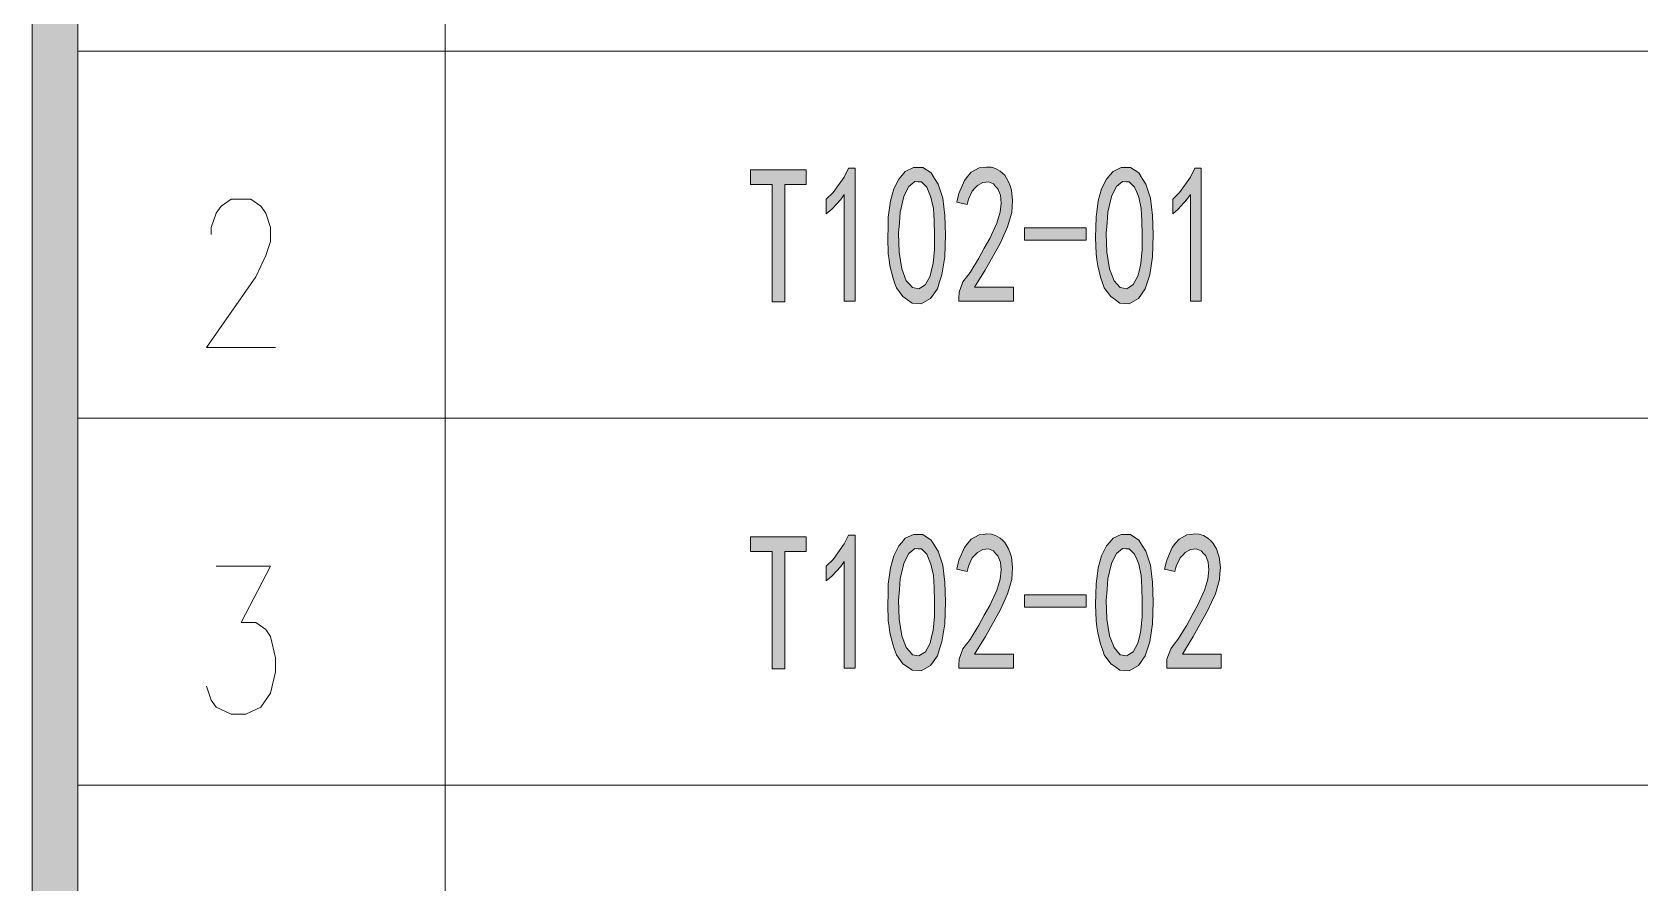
# Model space of a CAD drawing. Header units: millimetres. Extents: x 0 to 207, y 0 to 293.
# Drawn here: x 24.14 to 58.68, y 202.11 to 220.38 of the extents above; entities that cross this region are included whole.
import ezdxf

# ---------------------------------------------------------------- set-up
doc = ezdxf.new("R2010")
doc.units = ezdxf.units.MM

msp = doc.modelspace()

# ---------------------------------------------------------------- hatches: boundary and pattern name
h = msp.add_hatch(color=0)
h.dxf.hatch_style = 2
h.paths.add_polyline_path([(24.140583, 288.208861), (25.124833, 287.224611), (25.124833, 5.418667), (24.140583, 4.434417)])
h = msp.add_hatch(color=0)
h.dxf.hatch_style = 2
h.paths.add_polyline_path([(40.770528, 217.110028), (40.308389, 217.110028), (40.308389, 214.587667), (40.040278, 214.587667), (40.040278, 217.110028), (39.574611, 217.110028), (39.574611, 217.427528), (40.770528, 217.427528)])
h = msp.add_hatch(color=0)
h.dxf.hatch_style = 2
h.paths.add_polyline_path([(41.585444, 216.894833), (41.511361, 216.785472), (41.317333, 216.580861), (41.200917, 216.478556), (41.200917, 216.796056), (41.345556, 216.937167), (41.585444, 217.268778), (41.677167, 217.459278), (41.818278, 217.459278), (41.818278, 214.605306), (41.585444, 214.605306)])
h = msp.add_hatch(color=0)
h.paths.add_polyline_path([(42.527361, 216.189278), (42.530889, 216.408), (42.57675, 216.75725), (42.615556, 216.887778), (42.650833, 217.014778), (42.760194, 217.226444), (42.83075, 217.311111), (42.897778, 217.39225), (43.070639, 217.476917), (43.172944, 217.476917), (43.27525, 217.476917), (43.451639, 217.356972), (43.525722, 217.237028), (43.603333, 217.113556), (43.702111, 216.813694), (43.723278, 216.63025), (43.747972, 216.446806), (43.762083, 216.027), (43.7515, 215.790639), (43.744444, 215.554278), (43.684472, 215.16975), (43.635083, 215.018056), (43.585694, 214.869889), (43.437528, 214.66175), (43.33875, 214.605306), (43.239972, 214.545333), (43.042417, 214.559444), (42.943639, 214.63), (42.844861, 214.700556), (42.707278, 214.887528), (42.664944, 215.000417), (42.626139, 215.116833), (42.566167, 215.363778), (42.548528, 215.490778), (42.530889, 215.621306), (42.520306, 215.970556)])
h.paths.add_polyline_path([(42.770778, 216.288056), (42.753139, 216.062278), (42.763722, 215.653056), (42.795472, 215.476667), (42.823694, 215.29675), (42.918944, 215.04275), (42.985972, 214.968667), (43.053, 214.894583), (43.190583, 214.866361), (43.257611, 214.912222), (43.328167, 214.958083), (43.430472, 215.138), (43.462222, 215.275583), (43.493972, 215.413167), (43.525722, 215.713028), (43.525722, 215.875306), (43.525722, 216.034056), (43.518667, 216.330389), (43.508083, 216.464444), (43.501028, 216.594972), (43.448111, 216.838389), (43.405778, 216.944222), (43.359917, 217.053583), (43.2435, 217.166472), (43.172944, 217.17), (43.098861, 217.173528), (42.971861, 217.067694), (42.915417, 216.961861), (42.8625, 216.8525), (42.788417, 216.517361)])
h = msp.add_hatch(color=0)
h.dxf.hatch_style = 2
h.paths.add_polyline_path([(44.047833, 214.668806), (44.054889, 214.795806), (44.136028, 215.018056), (44.213639, 215.116833), (44.287722, 215.219139), (44.478222, 215.529583), (44.594639, 215.74125), (44.711056, 215.952917), (44.86275, 216.281), (44.898028, 216.397417), (44.933306, 216.513833), (44.958, 216.711389), (44.950944, 216.796056), (44.940361, 216.877194), (44.887444, 217.014778), (44.838056, 217.067694), (44.792194, 217.124139), (44.686361, 217.17), (44.626389, 217.159417), (44.562889, 217.152361), (44.446472, 217.085333), (44.393556, 217.028889), (44.337111, 216.968917), (44.252444, 216.796056), (44.224222, 216.679639), (44.001972, 216.729028), (44.047833, 216.919528), (44.167778, 217.198222), (44.241861, 217.286417), (44.312417, 217.371083), (44.485278, 217.466333), (44.584056, 217.476917), (44.6405, 217.483972), (44.746333, 217.480444), (44.792194, 217.466333), (44.838056, 217.45575), (44.936833, 217.395778), (44.986222, 217.349917), (45.035611, 217.307583), (45.11675, 217.17), (45.1485, 217.078278), (45.18025, 216.986556), (45.201417, 216.767833), (45.194361, 216.637306), (45.187306, 216.510306), (45.095583, 216.203389), (45.014444, 216.023472), (44.933306, 215.843556), (44.619333, 215.282639), (44.3865, 214.901639), (45.222583, 214.901639), (45.222583, 214.605306), (44.047833, 214.605306)])
h = msp.add_hatch(color=0)
h.paths.add_polyline_path([(46.99, 216.189278), (46.997056, 216.408), (47.039389, 216.75725), (47.078194, 216.887778), (47.113472, 217.014778), (47.222833, 217.226444), (47.293389, 217.311111), (47.360417, 217.39225), (47.533278, 217.476917), (47.635583, 217.476917), (47.737889, 217.476917), (47.914278, 217.356972), (47.988361, 217.237028), (48.065972, 217.113556), (48.16475, 216.813694), (48.185917, 216.63025), (48.210611, 216.446806), (48.224722, 216.027), (48.217667, 215.790639), (48.207083, 215.554278), (48.150639, 215.16975), (48.10125, 215.018056), (48.051861, 214.869889), (47.903694, 214.66175), (47.804917, 214.605306), (47.706139, 214.545333), (47.508583, 214.559444), (47.409806, 214.63), (47.311028, 214.700556), (47.169917, 214.887528), (47.131111, 215.000417), (47.088778, 215.116833), (47.032333, 215.363778), (47.014694, 215.490778), (46.997056, 215.621306), (46.982944, 215.970556)])
h.paths.add_polyline_path([(47.233417, 216.288056), (47.215778, 216.062278), (47.229889, 215.653056), (47.258111, 215.476667), (47.286333, 215.29675), (47.381583, 215.04275), (47.448611, 214.968667), (47.515639, 214.894583), (47.653222, 214.866361), (47.723778, 214.912222), (47.790806, 214.958083), (47.893111, 215.138), (47.924861, 215.275583), (47.956611, 215.413167), (47.988361, 215.713028), (47.988361, 215.875306), (47.988361, 216.034056), (47.981306, 216.330389), (47.970722, 216.464444), (47.963667, 216.594972), (47.91075, 216.838389), (47.868417, 216.944222), (47.822556, 217.053583), (47.706139, 217.166472), (47.635583, 217.17), (47.5615, 217.173528), (47.4345, 217.067694), (47.378056, 216.961861), (47.325139, 216.8525), (47.251056, 216.517361)])
h = msp.add_hatch(color=0)
h.dxf.hatch_style = 2
h.paths.add_polyline_path([(49.025528, 216.894833), (48.947917, 216.785472), (48.757417, 216.580861), (48.641, 216.478556), (48.641, 216.796056), (48.785639, 216.937167), (49.025528, 217.268778), (49.11725, 217.459278), (49.254833, 217.459278), (49.254833, 214.605306), (49.025528, 214.605306)])
h = msp.add_hatch(color=0)
h.dxf.hatch_style = 2
h.paths.add_polyline_path([(46.781861, 215.914111), (45.455417, 215.914111), (45.455417, 216.182222), (46.781861, 216.182222)])
h = msp.add_hatch(color=0)
h.dxf.hatch_style = 2
h.paths.add_polyline_path([(40.770528, 209.228972), (40.308389, 209.228972), (40.308389, 206.703083), (40.040278, 206.703083), (40.040278, 209.228972), (39.574611, 209.228972), (39.574611, 209.542944), (40.770528, 209.542944)])
h = msp.add_hatch(color=0)
h.dxf.hatch_style = 2
h.paths.add_polyline_path([(41.585444, 209.013778), (41.511361, 208.904417), (41.317333, 208.696278), (41.200917, 208.5975), (41.200917, 208.911472), (41.345556, 209.052583), (41.585444, 209.387722), (41.677167, 209.578222), (41.818278, 209.578222), (41.818278, 206.720722), (41.585444, 206.720722)])
h = msp.add_hatch(color=0)
h.paths.add_polyline_path([(42.527361, 208.308222), (42.530889, 208.526944), (42.57675, 208.876194), (42.615556, 209.003194), (42.650833, 209.133722), (42.760194, 209.345389), (42.83075, 209.426528), (42.897778, 209.511194), (43.070639, 209.592333), (43.172944, 209.592333), (43.27525, 209.592333), (43.451639, 209.472389), (43.525722, 209.352444), (43.603333, 209.2325), (43.702111, 208.929111), (43.723278, 208.745667), (43.747972, 208.56575), (43.762083, 208.145944), (43.7515, 207.909583), (43.744444, 207.673222), (43.684472, 207.285167), (43.635083, 207.137), (43.585694, 206.985306), (43.437528, 206.780694), (43.33875, 206.720722), (43.239972, 206.664278), (43.042417, 206.674861), (42.943639, 206.745417), (42.844861, 206.815972), (42.707278, 207.002944), (42.664944, 207.119361), (42.626139, 207.235778), (42.566167, 207.479194), (42.548528, 207.609722), (42.530889, 207.736722), (42.520306, 208.085972)])
h.paths.add_polyline_path([(42.770778, 208.407), (42.753139, 208.177694), (42.763722, 207.772), (42.795472, 207.592083), (42.823694, 207.415694), (42.918944, 207.161694), (42.985972, 207.087611), (43.053, 207.01), (43.190583, 206.981778), (43.257611, 207.027639), (43.328167, 207.0735), (43.430472, 207.256944), (43.462222, 207.394528), (43.493972, 207.532111), (43.525722, 207.828444), (43.525722, 207.990722), (43.525722, 208.153), (43.518667, 208.449333), (43.508083, 208.579861), (43.501028, 208.713917), (43.448111, 208.953806), (43.405778, 209.063167), (43.359917, 209.169), (43.2435, 209.281889), (43.172944, 209.285417), (43.098861, 209.288944), (42.971861, 209.186639), (42.915417, 209.077278), (42.8625, 208.971444), (42.788417, 208.636306)])
h = msp.add_hatch(color=0)
h.dxf.hatch_style = 2
h.paths.add_polyline_path([(44.047833, 206.78775), (44.054889, 206.911222), (44.136028, 207.137), (44.213639, 207.235778), (44.287722, 207.334556), (44.478222, 207.645), (44.594639, 207.856667), (44.711056, 208.068333), (44.86275, 208.396417), (44.898028, 208.512833), (44.933306, 208.62925), (44.958, 208.830333), (44.950944, 208.911472), (44.940361, 208.996139), (44.887444, 209.133722), (44.838056, 209.186639), (44.792194, 209.239556), (44.686361, 209.285417), (44.626389, 209.278361), (44.562889, 209.271306), (44.446472, 209.204278), (44.393556, 209.144306), (44.337111, 209.087861), (44.252444, 208.911472), (44.224222, 208.795056), (44.001972, 208.847972), (44.047833, 209.038472), (44.167778, 209.313639), (44.241861, 209.401833), (44.312417, 209.490028), (44.485278, 209.585278), (44.584056, 209.592333), (44.6405, 209.602917), (44.746333, 209.599389), (44.792194, 209.585278), (44.838056, 209.571167), (44.936833, 209.514722), (44.986222, 209.468861), (45.035611, 209.423), (45.11675, 209.285417), (45.1485, 209.193694), (45.18025, 209.101972), (45.201417, 208.88325), (45.194361, 208.75625), (45.187306, 208.625722), (45.095583, 208.318806), (45.014444, 208.138889), (44.933306, 207.9625), (44.619333, 207.401583), (44.3865, 207.020583), (45.222583, 207.020583), (45.222583, 206.720722), (44.047833, 206.720722)])
h = msp.add_hatch(color=0)
h.paths.add_polyline_path([(46.99, 208.308222), (46.997056, 208.526944), (47.039389, 208.876194), (47.078194, 209.003194), (47.113472, 209.133722), (47.222833, 209.345389), (47.293389, 209.426528), (47.360417, 209.511194), (47.533278, 209.592333), (47.635583, 209.592333), (47.737889, 209.592333), (47.914278, 209.472389), (47.988361, 209.352444), (48.065972, 209.2325), (48.16475, 208.929111), (48.185917, 208.745667), (48.210611, 208.56575), (48.224722, 208.145944), (48.217667, 207.909583), (48.207083, 207.673222), (48.150639, 207.285167), (48.10125, 207.137), (48.051861, 206.985306), (47.903694, 206.780694), (47.804917, 206.720722), (47.706139, 206.664278), (47.508583, 206.674861), (47.409806, 206.745417), (47.311028, 206.815972), (47.169917, 207.002944), (47.131111, 207.119361), (47.088778, 207.235778), (47.032333, 207.479194), (47.014694, 207.609722), (46.997056, 207.736722), (46.982944, 208.085972)])
h.paths.add_polyline_path([(47.233417, 208.407), (47.215778, 208.177694), (47.229889, 207.772), (47.258111, 207.592083), (47.286333, 207.415694), (47.381583, 207.161694), (47.448611, 207.087611), (47.515639, 207.01), (47.653222, 206.981778), (47.723778, 207.027639), (47.790806, 207.0735), (47.893111, 207.256944), (47.924861, 207.394528), (47.956611, 207.532111), (47.988361, 207.828444), (47.988361, 207.990722), (47.988361, 208.153), (47.981306, 208.449333), (47.970722, 208.579861), (47.963667, 208.713917), (47.91075, 208.953806), (47.868417, 209.063167), (47.822556, 209.169), (47.706139, 209.281889), (47.635583, 209.285417), (47.5615, 209.288944), (47.4345, 209.186639), (47.378056, 209.077278), (47.325139, 208.971444), (47.251056, 208.636306)])
h = msp.add_hatch(color=0)
h.dxf.hatch_style = 2
h.paths.add_polyline_path([(48.514, 206.78775), (48.517528, 206.911222), (48.598667, 207.137), (48.676278, 207.235778), (48.750361, 207.334556), (48.944389, 207.645), (49.057278, 207.856667), (49.173694, 208.068333), (49.325389, 208.396417), (49.360667, 208.512833), (49.395944, 208.62925), (49.420639, 208.830333), (49.413583, 208.911472), (49.403, 208.996139), (49.350083, 209.133722), (49.304222, 209.186639), (49.254833, 209.239556), (49.149, 209.285417), (49.089028, 209.278361), (49.025528, 209.271306), (48.909111, 209.204278), (48.856194, 209.144306), (48.79975, 209.087861), (48.715083, 208.911472), (48.686861, 208.795056), (48.464611, 208.847972), (48.514, 209.038472), (48.630417, 209.313639), (48.7045, 209.401833), (48.778583, 209.490028), (48.947917, 209.585278), (49.046694, 209.592333), (49.106667, 209.602917), (49.208972, 209.599389), (49.254833, 209.585278), (49.304222, 209.571167), (49.399472, 209.514722), (49.448861, 209.468861), (49.49825, 209.423), (49.579389, 209.285417), (49.611139, 209.193694), (49.642889, 209.101972), (49.667583, 208.88325), (49.657, 208.75625), (49.649944, 208.625722), (49.558222, 208.318806), (49.477083, 208.138889), (49.395944, 207.9625), (49.081972, 207.401583), (48.849139, 207.020583), (49.685222, 207.020583), (49.685222, 206.720722), (48.514, 206.720722)])
h = msp.add_hatch(color=0)
h.dxf.hatch_style = 2
h.paths.add_polyline_path([(46.781861, 208.033056), (45.455417, 208.033056), (45.455417, 208.297639), (46.781861, 208.297639)])

# ---------------------------------------------------------------- linework, layer by layer
at = {"color": 0, "lineweight": 0}
for points in [[(24.140583, 288.208861), (25.124833, 287.224611), (25.124833, 5.418667), (24.140583, 4.434417)], [(40.770528, 217.110028), (40.308389, 217.110028), (40.308389, 214.587667), (40.040278, 214.587667), (40.040278, 217.110028), (39.574611, 217.110028), (39.574611, 217.427528), (40.770528, 217.427528)], [(41.585444, 216.894833), (41.511361, 216.785472), (41.317333, 216.580861), (41.200917, 216.478556), (41.200917, 216.796056), (41.345556, 216.937167), (41.585444, 217.268778), (41.677167, 217.459278), (41.818278, 217.459278), (41.818278, 214.605306), (41.585444, 214.605306)], [(42.527361, 216.189278), (42.530889, 216.408), (42.57675, 216.75725), (42.615556, 216.887778), (42.650833, 217.014778), (42.760194, 217.226444), (42.83075, 217.311111), (42.897778, 217.39225), (43.070639, 217.476917), (43.172944, 217.476917), (43.27525, 217.476917), (43.451639, 217.356972), (43.525722, 217.237028), (43.603333, 217.113556), (43.702111, 216.813694), (43.723278, 216.63025), (43.747972, 216.446806), (43.762083, 216.027), (43.7515, 215.790639), (43.744444, 215.554278), (43.684472, 215.16975), (43.635083, 215.018056), (43.585694, 214.869889), (43.437528, 214.66175), (43.33875, 214.605306), (43.239972, 214.545333), (43.042417, 214.559444), (42.943639, 214.63), (42.844861, 214.700556), (42.707278, 214.887528), (42.664944, 215.000417), (42.626139, 215.116833), (42.566167, 215.363778), (42.548528, 215.490778), (42.530889, 215.621306), (42.520306, 215.970556)], [(44.047833, 214.668806), (44.054889, 214.795806), (44.136028, 215.018056), (44.213639, 215.116833), (44.287722, 215.219139), (44.478222, 215.529583), (44.594639, 215.74125), (44.711056, 215.952917), (44.86275, 216.281), (44.898028, 216.397417), (44.933306, 216.513833), (44.958, 216.711389), (44.950944, 216.796056), (44.940361, 216.877194), (44.887444, 217.014778), (44.838056, 217.067694), (44.792194, 217.124139), (44.686361, 217.17), (44.626389, 217.159417), (44.562889, 217.152361), (44.446472, 217.085333), (44.393556, 217.028889), (44.337111, 216.968917), (44.252444, 216.796056), (44.224222, 216.679639), (44.001972, 216.729028), (44.047833, 216.919528), (44.167778, 217.198222), (44.241861, 217.286417), (44.312417, 217.371083), (44.485278, 217.466333), (44.584056, 217.476917), (44.6405, 217.483972), (44.746333, 217.480444), (44.792194, 217.466333), (44.838056, 217.45575), (44.936833, 217.395778), (44.986222, 217.349917), (45.035611, 217.307583), (45.11675, 217.17), (45.1485, 217.078278), (45.18025, 216.986556), (45.201417, 216.767833), (45.194361, 216.637306), (45.187306, 216.510306), (45.095583, 216.203389), (45.014444, 216.023472), (44.933306, 215.843556), (44.619333, 215.282639), (44.3865, 214.901639), (45.222583, 214.901639), (45.222583, 214.605306), (44.047833, 214.605306)], [(46.99, 216.189278), (46.997056, 216.408), (47.039389, 216.75725), (47.078194, 216.887778), (47.113472, 217.014778), (47.222833, 217.226444), (47.293389, 217.311111), (47.360417, 217.39225), (47.533278, 217.476917), (47.635583, 217.476917), (47.737889, 217.476917), (47.914278, 217.356972), (47.988361, 217.237028), (48.065972, 217.113556), (48.16475, 216.813694), (48.185917, 216.63025), (48.210611, 216.446806), (48.224722, 216.027), (48.217667, 215.790639), (48.207083, 215.554278), (48.150639, 215.16975), (48.10125, 215.018056), (48.051861, 214.869889), (47.903694, 214.66175), (47.804917, 214.605306), (47.706139, 214.545333), (47.508583, 214.559444), (47.409806, 214.63), (47.311028, 214.700556), (47.169917, 214.887528), (47.131111, 215.000417), (47.088778, 215.116833), (47.032333, 215.363778), (47.014694, 215.490778), (46.997056, 215.621306), (46.982944, 215.970556)], [(49.025528, 216.894833), (48.947917, 216.785472), (48.757417, 216.580861), (48.641, 216.478556), (48.641, 216.796056), (48.785639, 216.937167), (49.025528, 217.268778), (49.11725, 217.459278), (49.254833, 217.459278), (49.254833, 214.605306), (49.025528, 214.605306)], [(42.770778, 216.288056), (42.753139, 216.062278), (42.763722, 215.653056), (42.795472, 215.476667), (42.823694, 215.29675), (42.918944, 215.04275), (42.985972, 214.968667), (43.053, 214.894583), (43.190583, 214.866361), (43.257611, 214.912222), (43.328167, 214.958083), (43.430472, 215.138), (43.462222, 215.275583), (43.493972, 215.413167), (43.525722, 215.713028), (43.525722, 215.875306), (43.525722, 216.034056), (43.518667, 216.330389), (43.508083, 216.464444), (43.501028, 216.594972), (43.448111, 216.838389), (43.405778, 216.944222), (43.359917, 217.053583), (43.2435, 217.166472), (43.172944, 217.17), (43.098861, 217.173528), (42.971861, 217.067694), (42.915417, 216.961861), (42.8625, 216.8525), (42.788417, 216.517361)], [(47.233417, 216.288056), (47.215778, 216.062278), (47.229889, 215.653056), (47.258111, 215.476667), (47.286333, 215.29675), (47.381583, 215.04275), (47.448611, 214.968667), (47.515639, 214.894583), (47.653222, 214.866361), (47.723778, 214.912222), (47.790806, 214.958083), (47.893111, 215.138), (47.924861, 215.275583), (47.956611, 215.413167), (47.988361, 215.713028), (47.988361, 215.875306), (47.988361, 216.034056), (47.981306, 216.330389), (47.970722, 216.464444), (47.963667, 216.594972), (47.91075, 216.838389), (47.868417, 216.944222), (47.822556, 217.053583), (47.706139, 217.166472), (47.635583, 217.17), (47.5615, 217.173528), (47.4345, 217.067694), (47.378056, 216.961861), (47.325139, 216.8525), (47.251056, 216.517361)], [(46.781861, 215.914111), (45.455417, 215.914111), (45.455417, 216.182222), (46.781861, 216.182222)], [(40.770528, 209.228972), (40.308389, 209.228972), (40.308389, 206.703083), (40.040278, 206.703083), (40.040278, 209.228972), (39.574611, 209.228972), (39.574611, 209.542944), (40.770528, 209.542944)], [(41.585444, 209.013778), (41.511361, 208.904417), (41.317333, 208.696278), (41.200917, 208.5975), (41.200917, 208.911472), (41.345556, 209.052583), (41.585444, 209.387722), (41.677167, 209.578222), (41.818278, 209.578222), (41.818278, 206.720722), (41.585444, 206.720722)], [(42.527361, 208.308222), (42.530889, 208.526944), (42.57675, 208.876194), (42.615556, 209.003194), (42.650833, 209.133722), (42.760194, 209.345389), (42.83075, 209.426528), (42.897778, 209.511194), (43.070639, 209.592333), (43.172944, 209.592333), (43.27525, 209.592333), (43.451639, 209.472389), (43.525722, 209.352444), (43.603333, 209.2325), (43.702111, 208.929111), (43.723278, 208.745667), (43.747972, 208.56575), (43.762083, 208.145944), (43.7515, 207.909583), (43.744444, 207.673222), (43.684472, 207.285167), (43.635083, 207.137), (43.585694, 206.985306), (43.437528, 206.780694), (43.33875, 206.720722), (43.239972, 206.664278), (43.042417, 206.674861), (42.943639, 206.745417), (42.844861, 206.815972), (42.707278, 207.002944), (42.664944, 207.119361), (42.626139, 207.235778), (42.566167, 207.479194), (42.548528, 207.609722), (42.530889, 207.736722), (42.520306, 208.085972)], [(42.770778, 208.407), (42.753139, 208.177694), (42.763722, 207.772), (42.795472, 207.592083), (42.823694, 207.415694), (42.918944, 207.161694), (42.985972, 207.087611), (43.053, 207.01), (43.190583, 206.981778), (43.257611, 207.027639), (43.328167, 207.0735), (43.430472, 207.256944), (43.462222, 207.394528), (43.493972, 207.532111), (43.525722, 207.828444), (43.525722, 207.990722), (43.525722, 208.153), (43.518667, 208.449333), (43.508083, 208.579861), (43.501028, 208.713917), (43.448111, 208.953806), (43.405778, 209.063167), (43.359917, 209.169), (43.2435, 209.281889), (43.172944, 209.285417), (43.098861, 209.288944), (42.971861, 209.186639), (42.915417, 209.077278), (42.8625, 208.971444), (42.788417, 208.636306)], [(44.047833, 206.78775), (44.054889, 206.911222), (44.136028, 207.137), (44.213639, 207.235778), (44.287722, 207.334556), (44.478222, 207.645), (44.594639, 207.856667), (44.711056, 208.068333), (44.86275, 208.396417), (44.898028, 208.512833), (44.933306, 208.62925), (44.958, 208.830333), (44.950944, 208.911472), (44.940361, 208.996139), (44.887444, 209.133722), (44.838056, 209.186639), (44.792194, 209.239556), (44.686361, 209.285417), (44.626389, 209.278361), (44.562889, 209.271306), (44.446472, 209.204278), (44.393556, 209.144306), (44.337111, 209.087861), (44.252444, 208.911472), (44.224222, 208.795056), (44.001972, 208.847972), (44.047833, 209.038472), (44.167778, 209.313639), (44.241861, 209.401833), (44.312417, 209.490028), (44.485278, 209.585278), (44.584056, 209.592333), (44.6405, 209.602917), (44.746333, 209.599389), (44.792194, 209.585278), (44.838056, 209.571167), (44.936833, 209.514722), (44.986222, 209.468861), (45.035611, 209.423), (45.11675, 209.285417), (45.1485, 209.193694), (45.18025, 209.101972), (45.201417, 208.88325), (45.194361, 208.75625), (45.187306, 208.625722), (45.095583, 208.318806), (45.014444, 208.138889), (44.933306, 207.9625), (44.619333, 207.401583), (44.3865, 207.020583), (45.222583, 207.020583), (45.222583, 206.720722), (44.047833, 206.720722)], [(46.99, 208.308222), (46.997056, 208.526944), (47.039389, 208.876194), (47.078194, 209.003194), (47.113472, 209.133722), (47.222833, 209.345389), (47.293389, 209.426528), (47.360417, 209.511194), (47.533278, 209.592333), (47.635583, 209.592333), (47.737889, 209.592333), (47.914278, 209.472389), (47.988361, 209.352444), (48.065972, 209.2325), (48.16475, 208.929111), (48.185917, 208.745667), (48.210611, 208.56575), (48.224722, 208.145944), (48.217667, 207.909583), (48.207083, 207.673222), (48.150639, 207.285167), (48.10125, 207.137), (48.051861, 206.985306), (47.903694, 206.780694), (47.804917, 206.720722), (47.706139, 206.664278), (47.508583, 206.674861), (47.409806, 206.745417), (47.311028, 206.815972), (47.169917, 207.002944), (47.131111, 207.119361), (47.088778, 207.235778), (47.032333, 207.479194), (47.014694, 207.609722), (46.997056, 207.736722), (46.982944, 208.085972)], [(47.233417, 208.407), (47.215778, 208.177694), (47.229889, 207.772), (47.258111, 207.592083), (47.286333, 207.415694), (47.381583, 207.161694), (47.448611, 207.087611), (47.515639, 207.01), (47.653222, 206.981778), (47.723778, 207.027639), (47.790806, 207.0735), (47.893111, 207.256944), (47.924861, 207.394528), (47.956611, 207.532111), (47.988361, 207.828444), (47.988361, 207.990722), (47.988361, 208.153), (47.981306, 208.449333), (47.970722, 208.579861), (47.963667, 208.713917), (47.91075, 208.953806), (47.868417, 209.063167), (47.822556, 209.169), (47.706139, 209.281889), (47.635583, 209.285417), (47.5615, 209.288944), (47.4345, 209.186639), (47.378056, 209.077278), (47.325139, 208.971444), (47.251056, 208.636306)], [(48.514, 206.78775), (48.517528, 206.911222), (48.598667, 207.137), (48.676278, 207.235778), (48.750361, 207.334556), (48.944389, 207.645), (49.057278, 207.856667), (49.173694, 208.068333), (49.325389, 208.396417), (49.360667, 208.512833), (49.395944, 208.62925), (49.420639, 208.830333), (49.413583, 208.911472), (49.403, 208.996139), (49.350083, 209.133722), (49.304222, 209.186639), (49.254833, 209.239556), (49.149, 209.285417), (49.089028, 209.278361), (49.025528, 209.271306), (48.909111, 209.204278), (48.856194, 209.144306), (48.79975, 209.087861), (48.715083, 208.911472), (48.686861, 208.795056), (48.464611, 208.847972), (48.514, 209.038472), (48.630417, 209.313639), (48.7045, 209.401833), (48.778583, 209.490028), (48.947917, 209.585278), (49.046694, 209.592333), (49.106667, 209.602917), (49.208972, 209.599389), (49.254833, 209.585278), (49.304222, 209.571167), (49.399472, 209.514722), (49.448861, 209.468861), (49.49825, 209.423), (49.579389, 209.285417), (49.611139, 209.193694), (49.642889, 209.101972), (49.667583, 208.88325), (49.657, 208.75625), (49.649944, 208.625722), (49.558222, 208.318806), (49.477083, 208.138889), (49.395944, 207.9625), (49.081972, 207.401583), (48.849139, 207.020583), (49.685222, 207.020583), (49.685222, 206.720722), (48.514, 206.720722)], [(46.781861, 208.033056), (45.455417, 208.033056), (45.455417, 208.297639), (46.781861, 208.297639)]]:
    msp.add_lwpolyline(points, close=True, dxfattribs=at)
for points in [[(33.009417, 242.637028), (33.009417, 15.889111)], [(25.124833, 219.974583), (201.9935, 219.974583)], [(27.989389, 216.037583), (27.989389, 216.189278), (28.095222, 216.492667), (28.201056, 216.644361), (28.41625, 216.796056), (28.839583, 216.796056), (29.05125, 216.644361), (29.157083, 216.492667), (29.262917, 216.189278), (29.262917, 215.885889), (29.157083, 215.5825), (28.945417, 215.127417), (27.883556, 213.610472), (29.36875, 213.610472)], [(25.124833, 212.093528), (201.9935, 212.093528)], [(28.095222, 208.911472), (29.262917, 208.911472), (28.627917, 207.701444), (28.945417, 207.701444), (29.157083, 207.54975), (29.262917, 207.398056), (29.36875, 206.942972), (29.36875, 206.639583), (29.262917, 206.1845), (29.05125, 205.881111), (28.73375, 205.729417), (28.41625, 205.729417), (28.095222, 205.881111), (27.989389, 206.032806), (27.883556, 206.336194)], [(25.124833, 204.208944), (201.9935, 204.208944)]]:
    msp.add_lwpolyline(points, dxfattribs=at)

doc.saveas('drawing.dxf')
